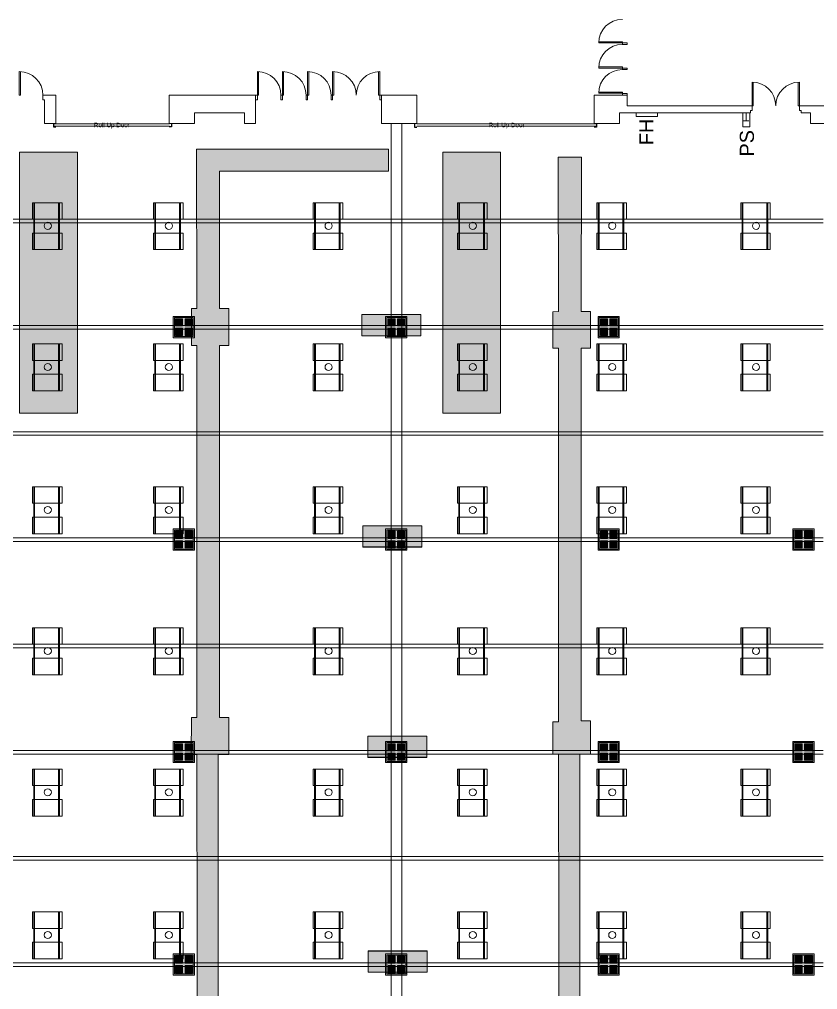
# Model space of a CAD drawing. Header units: inches. Extents: x -10671 to 1761, y -674 to 7170.
# Drawn here: x -5337 to -3984, y 2496 to 4140 of the extents above; entities that cross this region are included whole.
import ezdxf

# ---------------------------------------------------------------- set-up
doc = ezdxf.new("R2010")
doc.units = ezdxf.units.IN
doc.header["$LTSCALE"] = 19.2
doc.header["$MEASUREMENT"] = 0
for name, color, linetype, lineweight in [('DWG-0', 7, 'Continuous', 18), ('Venue-Ceiling-Lights', 7, 'Continuous', 5), ('Venue-Floor Pockets', 7, 'Continuous', 5), ('Venue-Walls and Doors', 7, 'Continuous', 5)]:
    doc.layers.add(name, color=color, linetype=linetype, lineweight=lineweight)
for name, color, linetype, lineweight, true_color in [('DWG-bldg-utility box', 3, 'Continuous', 18, 0x00ff00), ('Venue-Ceiling-HVAC', 7, 'Continuous', 5, 0xbbbbbb), ('Venue-Columns', 7, 'Continuous', 18, 0xc0c0c0), ('Venue-Fire Apparatus and Text', 1, 'Continuous', 5, 0xff0000), ('Venue-NO HANG ZONE', 7, 'Continuous', 15, 0xdd0000), ('Venue-Rigging Steel-High', 7, 'Continuous', 5, 0x800000), ('Venue-Rigging Steel-Low', 7, 'Continuous', 5, 0x0000dd)]:
    doc.layers.add(name, color=color, linetype=linetype, lineweight=lineweight, true_color=true_color)
doc.styles.add('Arial', font='Arial')

# ---------------------------------------------------------------- blocks, each defined once
blk = doc.blocks.new('A-xp01$0$AD04A')
at = {"layer": 'DWG-0'}
for p, q in [((-1, 1), (-1, 0)), ((-0.951, 0), (-0.951, 0.999)), ((0.951, 0), (0.951, 0.999)), ((1, 1), (1, 0)), ((-1, 0), (-0.951, 0)), ((1, 0), (0.951, 0))]:
    blk.add_line(p, q, dxfattribs=at)
for centre, start, end in [((-1, 0), 0, 90), ((1, 0), 90, 180)]:
    blk.add_arc(centre, 1, start, end, dxfattribs=at)
blk = doc.blocks.new('A-xp01$0$AD03A')
at = {"layer": 'DWG-0'}
for p, q in [((0, 1), (0, 0)), ((0.049, 0), (0.049, 0.999)), ((0, 0), (0.049, 0))]:
    blk.add_line(p, q, dxfattribs=at)
blk.add_arc((0, 0), 1, 0, 90, dxfattribs=at)
blk = doc.blocks.new('FLOORBOX')
at = {"layer": 'Venue-Floor Pockets', "linetype": 'Continuous', "lineweight": 0, "true_color": 0xaaaaaa}
blk.add_hatch(color=253, dxfattribs=at).paths.add_polyline_path([(-18, 18), (18, 18), (18, -18), (-18, -18)])
at = {"layer": 'Venue-Floor Pockets', "linetype": 'Continuous', "lineweight": 0, "true_color": 0xbbbbbb}
blk.add_hatch(color=9, dxfattribs=at).paths.add_polyline_path([(-16, 16), (16, 16), (16, -16), (-16, -16)])
at = {"layer": 'Venue-Floor Pockets', "linetype": 'Continuous', "lineweight": 0, "true_color": 0xdddddd}
for points in [[(-14, 14), (-2, 14), (-2, 2), (-14, 2)], [(2, 14), (14, 14), (14, 2), (2, 2)], [(-14, -2), (-2, -2), (-2, -14), (-14, -14)], [(2, -2), (14, -2), (14, -14), (2, -14)]]:
    blk.add_hatch(color=254, dxfattribs=at).paths.add_polyline_path(points)
at = {"layer": 'Venue-Floor Pockets', "color": 7, "linetype": 'Continuous', "lineweight": 5, "flags": 128}
for points in [[(-18, 18), (18, 18), (18, -18), (-18, -18)], [(-16, 16), (16, 16), (16, -16), (-16, -16)], [(-14, 14), (-2, 14), (-2, 2), (-14, 2)], [(2, 14), (14, 14), (14, 2), (2, 2)], [(-14, -2), (-2, -2), (-2, -14), (-14, -14)], [(2, -2), (14, -2), (14, -14), (2, -14)]]:
    blk.add_lwpolyline(points, close=True, dxfattribs=at)
blk = doc.blocks.new('Group-2585-1')
at = {"layer": 'Venue-Ceiling-Lights', "color": 7, "linetype": 'Continuous', "lineweight": 5, "flags": 128}
for points in [[(-5314.7, 3829.1), (-5264.7, 3829.1), (-5264.7, 3801.1), (-5314.7, 3801.1)], [(-5312.7, 3829.1), (-5311.2, 3829.1), (-5311.2, 3749.6), (-5312.7, 3749.6)], [(-5270.6, 3829.1), (-5269.1, 3829.1), (-5269.1, 3749.6), (-5270.6, 3749.6)], [(-5314.7, 3777.6), (-5264.7, 3777.6), (-5264.7, 3749.6), (-5314.7, 3749.6)]]:
    blk.add_lwpolyline(points, close=True, dxfattribs=at)
at = {"layer": 'Venue-Ceiling-Lights', "color": 7, "linetype": 'Continuous', "lineweight": 5}
blk.add_circle((-5288.8, 3789.9), 6, dxfattribs=at)
blk = doc.blocks.new('Group-2586-1')
at = {"layer": 'Venue-Ceiling-Lights', "color": 7, "linetype": 'Continuous', "lineweight": 5, "flags": 128}
for points in [[(-5109.6, 3829.1), (-5059.6, 3829.1), (-5059.6, 3801.1), (-5109.6, 3801.1)], [(-5107.6, 3829.1), (-5106.1, 3829.1), (-5106.1, 3749.6), (-5107.6, 3749.6)], [(-5065.5, 3829.1), (-5064, 3829.1), (-5064, 3749.6), (-5065.5, 3749.6)], [(-5109.6, 3777.6), (-5059.6, 3777.6), (-5059.6, 3749.6), (-5109.6, 3749.6)]]:
    blk.add_lwpolyline(points, close=True, dxfattribs=at)
at = {"layer": 'Venue-Ceiling-Lights', "color": 7, "linetype": 'Continuous', "lineweight": 5}
blk.add_circle((-5083.7, 3789.9), 6, dxfattribs=at)
blk = doc.blocks.new('Group-2587-1')
at = {"layer": 'Venue-Ceiling-Lights', "color": 7, "linetype": 'Continuous', "lineweight": 5, "flags": 128}
for points in [[(-4839, 3829.1), (-4789, 3829.1), (-4789, 3801.1), (-4839, 3801.1)], [(-4836.9, 3829.1), (-4835.4, 3829.1), (-4835.4, 3749.6), (-4836.9, 3749.6)], [(-4794.8, 3829.1), (-4793.3, 3829.1), (-4793.3, 3749.6), (-4794.8, 3749.6)], [(-4839, 3777.6), (-4789, 3777.6), (-4789, 3749.6), (-4839, 3749.6)]]:
    blk.add_lwpolyline(points, close=True, dxfattribs=at)
at = {"layer": 'Venue-Ceiling-Lights', "color": 7, "linetype": 'Continuous', "lineweight": 5}
blk.add_circle((-4813, 3789.9), 6, dxfattribs=at)
blk = doc.blocks.new('Group-2588-1')
at = {"layer": 'Venue-Ceiling-Lights', "color": 7, "linetype": 'Continuous', "lineweight": 5, "flags": 128}
for points in [[(-4594.5, 3829.1), (-4544.5, 3829.1), (-4544.5, 3801.1), (-4594.5, 3801.1)], [(-4592.4, 3829.1), (-4590.9, 3829.1), (-4590.9, 3749.6), (-4592.4, 3749.6)], [(-4550.3, 3829.1), (-4548.8, 3829.1), (-4548.8, 3749.6), (-4550.3, 3749.6)], [(-4594.5, 3777.6), (-4544.5, 3777.6), (-4544.5, 3749.6), (-4594.5, 3749.6)]]:
    blk.add_lwpolyline(points, close=True, dxfattribs=at)
at = {"layer": 'Venue-Ceiling-Lights', "color": 7, "linetype": 'Continuous', "lineweight": 5}
blk.add_circle((-4568.6, 3789.9), 6, dxfattribs=at)
blk = doc.blocks.new('Group-2589-1')
at = {"layer": 'Venue-Ceiling-Lights', "color": 7, "linetype": 'Continuous', "lineweight": 5, "flags": 128}
for points in [[(-4358.3, 3829.1), (-4308.3, 3829.1), (-4308.3, 3801.1), (-4358.3, 3801.1)], [(-4356.2, 3829.1), (-4354.7, 3829.1), (-4354.7, 3749.6), (-4356.2, 3749.6)], [(-4314.1, 3829.1), (-4312.6, 3829.1), (-4312.6, 3749.6), (-4314.1, 3749.6)], [(-4358.3, 3777.6), (-4308.3, 3777.6), (-4308.3, 3749.6), (-4358.3, 3749.6)]]:
    blk.add_lwpolyline(points, close=True, dxfattribs=at)
at = {"layer": 'Venue-Ceiling-Lights', "color": 7, "linetype": 'Continuous', "lineweight": 5}
blk.add_circle((-4332.3, 3789.9), 6, dxfattribs=at)
blk = doc.blocks.new('Group-2590-1')
at = {"layer": 'Venue-Ceiling-Lights', "color": 7, "linetype": 'Continuous', "lineweight": 5, "flags": 128}
for points in [[(-4114.5, 3829.1), (-4064.5, 3829.1), (-4064.5, 3801.1), (-4114.5, 3801.1)], [(-4112.4, 3829.1), (-4110.9, 3829.1), (-4110.9, 3749.6), (-4112.4, 3749.6)], [(-4070.3, 3829.1), (-4068.8, 3829.1), (-4068.8, 3749.6), (-4070.3, 3749.6)], [(-4114.5, 3777.6), (-4064.5, 3777.6), (-4064.5, 3749.6), (-4114.5, 3749.6)]]:
    blk.add_lwpolyline(points, close=True, dxfattribs=at)
at = {"layer": 'Venue-Ceiling-Lights', "color": 7, "linetype": 'Continuous', "lineweight": 5}
blk.add_circle((-4088.6, 3789.9), 6, dxfattribs=at)
blk = doc.blocks.new('Group-2594-1')
at = {"layer": 'Venue-Ceiling-Lights', "color": 7, "linetype": 'Continuous', "lineweight": 5, "flags": 128}
for points in [[(-5314.7, 3589.9), (-5264.7, 3589.9), (-5264.7, 3561.9), (-5314.7, 3561.9)], [(-5312.7, 3589.9), (-5311.2, 3589.9), (-5311.2, 3510.3), (-5312.7, 3510.3)], [(-5270.6, 3589.9), (-5269.1, 3589.9), (-5269.1, 3510.3), (-5270.6, 3510.3)], [(-5314.7, 3538.3), (-5264.7, 3538.3), (-5264.7, 3510.3), (-5314.7, 3510.3)]]:
    blk.add_lwpolyline(points, close=True, dxfattribs=at)
at = {"layer": 'Venue-Ceiling-Lights', "color": 7, "linetype": 'Continuous', "lineweight": 5}
blk.add_circle((-5288.8, 3550.6), 6, dxfattribs=at)
blk = doc.blocks.new('Group-2595-1')
at = {"layer": 'Venue-Ceiling-Lights', "color": 7, "linetype": 'Continuous', "lineweight": 5, "flags": 128}
for points in [[(-5109.6, 3589.9), (-5059.6, 3589.9), (-5059.6, 3561.9), (-5109.6, 3561.9)], [(-5107.6, 3589.9), (-5106.1, 3589.9), (-5106.1, 3510.3), (-5107.6, 3510.3)], [(-5065.5, 3589.9), (-5064, 3589.9), (-5064, 3510.3), (-5065.5, 3510.3)], [(-5109.6, 3538.3), (-5059.6, 3538.3), (-5059.6, 3510.3), (-5109.6, 3510.3)]]:
    blk.add_lwpolyline(points, close=True, dxfattribs=at)
at = {"layer": 'Venue-Ceiling-Lights', "color": 7, "linetype": 'Continuous', "lineweight": 5}
blk.add_circle((-5083.7, 3550.6), 6, dxfattribs=at)
blk = doc.blocks.new('Group-2596-1')
at = {"layer": 'Venue-Ceiling-Lights', "color": 7, "linetype": 'Continuous', "lineweight": 5, "flags": 128}
for points in [[(-4839, 3589.9), (-4789, 3589.9), (-4789, 3561.9), (-4839, 3561.9)], [(-4836.9, 3589.9), (-4835.4, 3589.9), (-4835.4, 3510.3), (-4836.9, 3510.3)], [(-4794.8, 3589.9), (-4793.3, 3589.9), (-4793.3, 3510.3), (-4794.8, 3510.3)], [(-4839, 3538.3), (-4789, 3538.3), (-4789, 3510.3), (-4839, 3510.3)]]:
    blk.add_lwpolyline(points, close=True, dxfattribs=at)
at = {"layer": 'Venue-Ceiling-Lights', "color": 7, "linetype": 'Continuous', "lineweight": 5}
blk.add_circle((-4813, 3550.6), 6, dxfattribs=at)
blk = doc.blocks.new('Group-2597-1')
at = {"layer": 'Venue-Ceiling-Lights', "color": 7, "linetype": 'Continuous', "lineweight": 5, "flags": 128}
for points in [[(-4594.5, 3589.9), (-4544.5, 3589.9), (-4544.5, 3561.9), (-4594.5, 3561.9)], [(-4592.4, 3589.9), (-4590.9, 3589.9), (-4590.9, 3510.3), (-4592.4, 3510.3)], [(-4550.3, 3589.9), (-4548.8, 3589.9), (-4548.8, 3510.3), (-4550.3, 3510.3)], [(-4594.5, 3538.3), (-4544.5, 3538.3), (-4544.5, 3510.3), (-4594.5, 3510.3)]]:
    blk.add_lwpolyline(points, close=True, dxfattribs=at)
at = {"layer": 'Venue-Ceiling-Lights', "color": 7, "linetype": 'Continuous', "lineweight": 5}
blk.add_circle((-4568.6, 3550.6), 6, dxfattribs=at)
blk = doc.blocks.new('Group-2598-1')
at = {"layer": 'Venue-Ceiling-Lights', "color": 7, "linetype": 'Continuous', "lineweight": 5, "flags": 128}
for points in [[(-4358.3, 3589.9), (-4308.3, 3589.9), (-4308.3, 3561.9), (-4358.3, 3561.9)], [(-4356.2, 3589.9), (-4354.7, 3589.9), (-4354.7, 3510.3), (-4356.2, 3510.3)], [(-4314.1, 3589.9), (-4312.6, 3589.9), (-4312.6, 3510.3), (-4314.1, 3510.3)], [(-4358.3, 3538.3), (-4308.3, 3538.3), (-4308.3, 3510.3), (-4358.3, 3510.3)]]:
    blk.add_lwpolyline(points, close=True, dxfattribs=at)
at = {"layer": 'Venue-Ceiling-Lights', "color": 7, "linetype": 'Continuous', "lineweight": 5}
blk.add_circle((-4332.3, 3550.6), 6, dxfattribs=at)
blk = doc.blocks.new('Group-2599-1')
at = {"layer": 'Venue-Ceiling-Lights', "color": 7, "linetype": 'Continuous', "lineweight": 5, "flags": 128}
for points in [[(-4114.5, 3589.9), (-4064.5, 3589.9), (-4064.5, 3561.9), (-4114.5, 3561.9)], [(-4112.4, 3589.9), (-4110.9, 3589.9), (-4110.9, 3510.3), (-4112.4, 3510.3)], [(-4070.3, 3589.9), (-4068.8, 3589.9), (-4068.8, 3510.3), (-4070.3, 3510.3)], [(-4114.5, 3538.3), (-4064.5, 3538.3), (-4064.5, 3510.3), (-4114.5, 3510.3)]]:
    blk.add_lwpolyline(points, close=True, dxfattribs=at)
at = {"layer": 'Venue-Ceiling-Lights', "color": 7, "linetype": 'Continuous', "lineweight": 5}
blk.add_circle((-4088.6, 3550.6), 6, dxfattribs=at)
blk = doc.blocks.new('Group-2603-1')
at = {"layer": 'Venue-Ceiling-Lights', "color": 7, "linetype": 'Continuous', "lineweight": 5, "flags": 128}
for points in [[(-5314.7, 3347.8), (-5264.7, 3347.8), (-5264.7, 3319.8), (-5314.7, 3319.8)], [(-5312.7, 3347.8), (-5311.2, 3347.8), (-5311.2, 3268.2), (-5312.7, 3268.2)], [(-5270.6, 3347.8), (-5269.1, 3347.8), (-5269.1, 3268.2), (-5270.6, 3268.2)], [(-5314.7, 3296.2), (-5264.7, 3296.2), (-5264.7, 3268.2), (-5314.7, 3268.2)]]:
    blk.add_lwpolyline(points, close=True, dxfattribs=at)
at = {"layer": 'Venue-Ceiling-Lights', "color": 7, "linetype": 'Continuous', "lineweight": 5}
blk.add_circle((-5288.8, 3308.5), 6, dxfattribs=at)
blk = doc.blocks.new('Group-2604-1')
at = {"layer": 'Venue-Ceiling-Lights', "color": 7, "linetype": 'Continuous', "lineweight": 5, "flags": 128}
for points in [[(-5109.6, 3347.8), (-5059.6, 3347.8), (-5059.6, 3319.8), (-5109.6, 3319.8)], [(-5107.6, 3347.8), (-5106.1, 3347.8), (-5106.1, 3268.2), (-5107.6, 3268.2)], [(-5065.5, 3347.8), (-5064, 3347.8), (-5064, 3268.2), (-5065.5, 3268.2)], [(-5109.6, 3296.2), (-5059.6, 3296.2), (-5059.6, 3268.2), (-5109.6, 3268.2)]]:
    blk.add_lwpolyline(points, close=True, dxfattribs=at)
at = {"layer": 'Venue-Ceiling-Lights', "color": 7, "linetype": 'Continuous', "lineweight": 5}
blk.add_circle((-5083.7, 3308.5), 6, dxfattribs=at)
blk = doc.blocks.new('Group-2605-1')
at = {"layer": 'Venue-Ceiling-Lights', "color": 7, "linetype": 'Continuous', "lineweight": 5, "flags": 128}
for points in [[(-4839, 3347.8), (-4789, 3347.8), (-4789, 3319.8), (-4839, 3319.8)], [(-4836.9, 3347.8), (-4835.4, 3347.8), (-4835.4, 3268.2), (-4836.9, 3268.2)], [(-4794.8, 3347.8), (-4793.3, 3347.8), (-4793.3, 3268.2), (-4794.8, 3268.2)], [(-4839, 3296.2), (-4789, 3296.2), (-4789, 3268.2), (-4839, 3268.2)]]:
    blk.add_lwpolyline(points, close=True, dxfattribs=at)
at = {"layer": 'Venue-Ceiling-Lights', "color": 7, "linetype": 'Continuous', "lineweight": 5}
blk.add_circle((-4813, 3308.5), 6, dxfattribs=at)
blk = doc.blocks.new('Group-2606-1')
at = {"layer": 'Venue-Ceiling-Lights', "color": 7, "linetype": 'Continuous', "lineweight": 5, "flags": 128}
for points in [[(-4594.5, 3347.8), (-4544.5, 3347.8), (-4544.5, 3319.8), (-4594.5, 3319.8)], [(-4592.4, 3347.8), (-4590.9, 3347.8), (-4590.9, 3268.2), (-4592.4, 3268.2)], [(-4550.3, 3347.8), (-4548.8, 3347.8), (-4548.8, 3268.2), (-4550.3, 3268.2)], [(-4594.5, 3296.2), (-4544.5, 3296.2), (-4544.5, 3268.2), (-4594.5, 3268.2)]]:
    blk.add_lwpolyline(points, close=True, dxfattribs=at)
at = {"layer": 'Venue-Ceiling-Lights', "color": 7, "linetype": 'Continuous', "lineweight": 5}
blk.add_circle((-4568.6, 3308.5), 6, dxfattribs=at)
blk = doc.blocks.new('Group-2607-1')
at = {"layer": 'Venue-Ceiling-Lights', "color": 7, "linetype": 'Continuous', "lineweight": 5, "flags": 128}
for points in [[(-4358.3, 3347.8), (-4308.3, 3347.8), (-4308.3, 3319.8), (-4358.3, 3319.8)], [(-4356.2, 3347.8), (-4354.7, 3347.8), (-4354.7, 3268.2), (-4356.2, 3268.2)], [(-4314.1, 3347.8), (-4312.6, 3347.8), (-4312.6, 3268.2), (-4314.1, 3268.2)], [(-4358.3, 3296.2), (-4308.3, 3296.2), (-4308.3, 3268.2), (-4358.3, 3268.2)]]:
    blk.add_lwpolyline(points, close=True, dxfattribs=at)
at = {"layer": 'Venue-Ceiling-Lights', "color": 7, "linetype": 'Continuous', "lineweight": 5}
blk.add_circle((-4332.3, 3308.5), 6, dxfattribs=at)
blk = doc.blocks.new('Group-2608-1')
at = {"layer": 'Venue-Ceiling-Lights', "color": 7, "linetype": 'Continuous', "lineweight": 5, "flags": 128}
for points in [[(-4114.5, 3347.8), (-4064.5, 3347.8), (-4064.5, 3319.8), (-4114.5, 3319.8)], [(-4112.4, 3347.8), (-4110.9, 3347.8), (-4110.9, 3268.2), (-4112.4, 3268.2)], [(-4070.3, 3347.8), (-4068.8, 3347.8), (-4068.8, 3268.2), (-4070.3, 3268.2)], [(-4114.5, 3296.2), (-4064.5, 3296.2), (-4064.5, 3268.2), (-4114.5, 3268.2)]]:
    blk.add_lwpolyline(points, close=True, dxfattribs=at)
at = {"layer": 'Venue-Ceiling-Lights', "color": 7, "linetype": 'Continuous', "lineweight": 5}
blk.add_circle((-4088.6, 3308.5), 6, dxfattribs=at)
blk = doc.blocks.new('Group-2612-1')
at = {"layer": 'Venue-Ceiling-Lights', "color": 7, "linetype": 'Continuous', "lineweight": 5, "flags": 128}
for points in [[(-5314.7, 3108.8), (-5264.7, 3108.8), (-5264.7, 3080.8), (-5314.7, 3080.8)], [(-5312.7, 3108.8), (-5311.2, 3108.8), (-5311.2, 3029.2), (-5312.7, 3029.2)], [(-5270.6, 3108.8), (-5269.1, 3108.8), (-5269.1, 3029.2), (-5270.6, 3029.2)], [(-5314.7, 3057.2), (-5264.7, 3057.2), (-5264.7, 3029.2), (-5314.7, 3029.2)]]:
    blk.add_lwpolyline(points, close=True, dxfattribs=at)
at = {"layer": 'Venue-Ceiling-Lights', "color": 7, "linetype": 'Continuous', "lineweight": 5}
blk.add_circle((-5288.8, 3069.5), 6, dxfattribs=at)
blk = doc.blocks.new('Group-2613-1')
at = {"layer": 'Venue-Ceiling-Lights', "color": 7, "linetype": 'Continuous', "lineweight": 5, "flags": 128}
for points in [[(-5109.6, 3108.8), (-5059.6, 3108.8), (-5059.6, 3080.8), (-5109.6, 3080.8)], [(-5107.6, 3108.8), (-5106.1, 3108.8), (-5106.1, 3029.2), (-5107.6, 3029.2)], [(-5065.5, 3108.8), (-5064, 3108.8), (-5064, 3029.2), (-5065.5, 3029.2)], [(-5109.6, 3057.2), (-5059.6, 3057.2), (-5059.6, 3029.2), (-5109.6, 3029.2)]]:
    blk.add_lwpolyline(points, close=True, dxfattribs=at)
at = {"layer": 'Venue-Ceiling-Lights', "color": 7, "linetype": 'Continuous', "lineweight": 5}
blk.add_circle((-5083.7, 3069.5), 6, dxfattribs=at)
blk = doc.blocks.new('Group-2614-1')
at = {"layer": 'Venue-Ceiling-Lights', "color": 7, "linetype": 'Continuous', "lineweight": 5, "flags": 128}
for points in [[(-4839, 3108.8), (-4789, 3108.8), (-4789, 3080.8), (-4839, 3080.8)], [(-4836.9, 3108.8), (-4835.4, 3108.8), (-4835.4, 3029.2), (-4836.9, 3029.2)], [(-4794.8, 3108.8), (-4793.3, 3108.8), (-4793.3, 3029.2), (-4794.8, 3029.2)], [(-4839, 3057.2), (-4789, 3057.2), (-4789, 3029.2), (-4839, 3029.2)]]:
    blk.add_lwpolyline(points, close=True, dxfattribs=at)
at = {"layer": 'Venue-Ceiling-Lights', "color": 7, "linetype": 'Continuous', "lineweight": 5}
blk.add_circle((-4813, 3069.5), 6, dxfattribs=at)
blk = doc.blocks.new('Group-2615-1')
at = {"layer": 'Venue-Ceiling-Lights', "color": 7, "linetype": 'Continuous', "lineweight": 5, "flags": 128}
for points in [[(-4594.5, 3108.8), (-4544.5, 3108.8), (-4544.5, 3080.8), (-4594.5, 3080.8)], [(-4592.4, 3108.8), (-4590.9, 3108.8), (-4590.9, 3029.2), (-4592.4, 3029.2)], [(-4550.3, 3108.8), (-4548.8, 3108.8), (-4548.8, 3029.2), (-4550.3, 3029.2)], [(-4594.5, 3057.2), (-4544.5, 3057.2), (-4544.5, 3029.2), (-4594.5, 3029.2)]]:
    blk.add_lwpolyline(points, close=True, dxfattribs=at)
at = {"layer": 'Venue-Ceiling-Lights', "color": 7, "linetype": 'Continuous', "lineweight": 5}
blk.add_circle((-4568.6, 3069.5), 6, dxfattribs=at)
blk = doc.blocks.new('Group-2616-1')
at = {"layer": 'Venue-Ceiling-Lights', "color": 7, "linetype": 'Continuous', "lineweight": 5, "flags": 128}
for points in [[(-4358.3, 3108.8), (-4308.3, 3108.8), (-4308.3, 3080.8), (-4358.3, 3080.8)], [(-4356.2, 3108.8), (-4354.7, 3108.8), (-4354.7, 3029.2), (-4356.2, 3029.2)], [(-4314.1, 3108.8), (-4312.6, 3108.8), (-4312.6, 3029.2), (-4314.1, 3029.2)], [(-4358.3, 3057.2), (-4308.3, 3057.2), (-4308.3, 3029.2), (-4358.3, 3029.2)]]:
    blk.add_lwpolyline(points, close=True, dxfattribs=at)
at = {"layer": 'Venue-Ceiling-Lights', "color": 7, "linetype": 'Continuous', "lineweight": 5}
blk.add_circle((-4332.3, 3069.5), 6, dxfattribs=at)
blk = doc.blocks.new('Group-2617-1')
at = {"layer": 'Venue-Ceiling-Lights', "color": 7, "linetype": 'Continuous', "lineweight": 5, "flags": 128}
for points in [[(-4114.5, 3108.8), (-4064.5, 3108.8), (-4064.5, 3080.8), (-4114.5, 3080.8)], [(-4112.4, 3108.8), (-4110.9, 3108.8), (-4110.9, 3029.2), (-4112.4, 3029.2)], [(-4070.3, 3108.8), (-4068.8, 3108.8), (-4068.8, 3029.2), (-4070.3, 3029.2)], [(-4114.5, 3057.2), (-4064.5, 3057.2), (-4064.5, 3029.2), (-4114.5, 3029.2)]]:
    blk.add_lwpolyline(points, close=True, dxfattribs=at)
at = {"layer": 'Venue-Ceiling-Lights', "color": 7, "linetype": 'Continuous', "lineweight": 5}
blk.add_circle((-4088.6, 3069.5), 6, dxfattribs=at)
blk = doc.blocks.new('Group-2621-1')
at = {"layer": 'Venue-Ceiling-Lights', "color": 7, "linetype": 'Continuous', "lineweight": 5, "flags": 128}
for points in [[(-5314.7, 2869.3), (-5264.7, 2869.3), (-5264.7, 2841.3), (-5314.7, 2841.3)], [(-5312.7, 2869.3), (-5311.2, 2869.3), (-5311.2, 2789.8), (-5312.7, 2789.8)], [(-5270.6, 2869.3), (-5269.1, 2869.3), (-5269.1, 2789.8), (-5270.6, 2789.8)], [(-5314.7, 2817.8), (-5264.7, 2817.8), (-5264.7, 2789.8), (-5314.7, 2789.8)]]:
    blk.add_lwpolyline(points, close=True, dxfattribs=at)
at = {"layer": 'Venue-Ceiling-Lights', "color": 7, "linetype": 'Continuous', "lineweight": 5}
blk.add_circle((-5288.8, 2830.1), 6, dxfattribs=at)
blk = doc.blocks.new('Group-2622-1')
at = {"layer": 'Venue-Ceiling-Lights', "color": 7, "linetype": 'Continuous', "lineweight": 5, "flags": 128}
for points in [[(-5109.6, 2869.3), (-5059.6, 2869.3), (-5059.6, 2841.3), (-5109.6, 2841.3)], [(-5107.6, 2869.3), (-5106.1, 2869.3), (-5106.1, 2789.8), (-5107.6, 2789.8)], [(-5065.5, 2869.3), (-5064, 2869.3), (-5064, 2789.8), (-5065.5, 2789.8)], [(-5109.6, 2817.8), (-5059.6, 2817.8), (-5059.6, 2789.8), (-5109.6, 2789.8)]]:
    blk.add_lwpolyline(points, close=True, dxfattribs=at)
at = {"layer": 'Venue-Ceiling-Lights', "color": 7, "linetype": 'Continuous', "lineweight": 5}
blk.add_circle((-5083.7, 2830.1), 6, dxfattribs=at)
blk = doc.blocks.new('Group-2623-1')
at = {"layer": 'Venue-Ceiling-Lights', "color": 7, "linetype": 'Continuous', "lineweight": 5, "flags": 128}
for points in [[(-4839, 2869.3), (-4789, 2869.3), (-4789, 2841.3), (-4839, 2841.3)], [(-4836.9, 2869.3), (-4835.4, 2869.3), (-4835.4, 2789.8), (-4836.9, 2789.8)], [(-4794.8, 2869.3), (-4793.3, 2869.3), (-4793.3, 2789.8), (-4794.8, 2789.8)], [(-4839, 2817.8), (-4789, 2817.8), (-4789, 2789.8), (-4839, 2789.8)]]:
    blk.add_lwpolyline(points, close=True, dxfattribs=at)
at = {"layer": 'Venue-Ceiling-Lights', "color": 7, "linetype": 'Continuous', "lineweight": 5}
blk.add_circle((-4813, 2830.1), 6, dxfattribs=at)
blk = doc.blocks.new('Group-2624-1')
at = {"layer": 'Venue-Ceiling-Lights', "color": 7, "linetype": 'Continuous', "lineweight": 5, "flags": 128}
for points in [[(-4594.5, 2869.3), (-4544.5, 2869.3), (-4544.5, 2841.3), (-4594.5, 2841.3)], [(-4592.4, 2869.3), (-4590.9, 2869.3), (-4590.9, 2789.8), (-4592.4, 2789.8)], [(-4550.3, 2869.3), (-4548.8, 2869.3), (-4548.8, 2789.8), (-4550.3, 2789.8)], [(-4594.5, 2817.8), (-4544.5, 2817.8), (-4544.5, 2789.8), (-4594.5, 2789.8)]]:
    blk.add_lwpolyline(points, close=True, dxfattribs=at)
at = {"layer": 'Venue-Ceiling-Lights', "color": 7, "linetype": 'Continuous', "lineweight": 5}
blk.add_circle((-4568.6, 2830.1), 6, dxfattribs=at)
blk = doc.blocks.new('Group-2625-1')
at = {"layer": 'Venue-Ceiling-Lights', "color": 7, "linetype": 'Continuous', "lineweight": 5, "flags": 128}
for points in [[(-4358.3, 2869.3), (-4308.3, 2869.3), (-4308.3, 2841.3), (-4358.3, 2841.3)], [(-4356.2, 2869.3), (-4354.7, 2869.3), (-4354.7, 2789.8), (-4356.2, 2789.8)], [(-4314.1, 2869.3), (-4312.6, 2869.3), (-4312.6, 2789.8), (-4314.1, 2789.8)], [(-4358.3, 2817.8), (-4308.3, 2817.8), (-4308.3, 2789.8), (-4358.3, 2789.8)]]:
    blk.add_lwpolyline(points, close=True, dxfattribs=at)
at = {"layer": 'Venue-Ceiling-Lights', "color": 7, "linetype": 'Continuous', "lineweight": 5}
blk.add_circle((-4332.3, 2830.1), 6, dxfattribs=at)
blk = doc.blocks.new('Group-2626-1')
at = {"layer": 'Venue-Ceiling-Lights', "color": 7, "linetype": 'Continuous', "lineweight": 5, "flags": 128}
for points in [[(-4114.5, 2869.3), (-4064.5, 2869.3), (-4064.5, 2841.3), (-4114.5, 2841.3)], [(-4112.4, 2869.3), (-4110.9, 2869.3), (-4110.9, 2789.8), (-4112.4, 2789.8)], [(-4070.3, 2869.3), (-4068.8, 2869.3), (-4068.8, 2789.8), (-4070.3, 2789.8)], [(-4114.5, 2817.8), (-4064.5, 2817.8), (-4064.5, 2789.8), (-4114.5, 2789.8)]]:
    blk.add_lwpolyline(points, close=True, dxfattribs=at)
at = {"layer": 'Venue-Ceiling-Lights', "color": 7, "linetype": 'Continuous', "lineweight": 5}
blk.add_circle((-4088.6, 2830.1), 6, dxfattribs=at)
blk = doc.blocks.new('Group-2630-1')
at = {"layer": 'Venue-Ceiling-Lights', "color": 7, "linetype": 'Continuous', "lineweight": 5, "flags": 128}
for points in [[(-5314.7, 2627.5), (-5264.7, 2627.5), (-5264.7, 2599.5), (-5314.7, 2599.5)], [(-5312.7, 2627.5), (-5311.2, 2627.5), (-5311.2, 2547.9), (-5312.7, 2547.9)], [(-5270.6, 2627.5), (-5269.1, 2627.5), (-5269.1, 2547.9), (-5270.6, 2547.9)], [(-5314.7, 2575.9), (-5264.7, 2575.9), (-5264.7, 2547.9), (-5314.7, 2547.9)]]:
    blk.add_lwpolyline(points, close=True, dxfattribs=at)
at = {"layer": 'Venue-Ceiling-Lights', "color": 7, "linetype": 'Continuous', "lineweight": 5}
blk.add_circle((-5288.8, 2588.2), 6, dxfattribs=at)
blk = doc.blocks.new('Group-2631-1')
at = {"layer": 'Venue-Ceiling-Lights', "color": 7, "linetype": 'Continuous', "lineweight": 5, "flags": 128}
for points in [[(-5109.6, 2627.5), (-5059.6, 2627.5), (-5059.6, 2599.5), (-5109.6, 2599.5)], [(-5107.6, 2627.5), (-5106.1, 2627.5), (-5106.1, 2547.9), (-5107.6, 2547.9)], [(-5065.5, 2627.5), (-5064, 2627.5), (-5064, 2547.9), (-5065.5, 2547.9)], [(-5109.6, 2575.9), (-5059.6, 2575.9), (-5059.6, 2547.9), (-5109.6, 2547.9)]]:
    blk.add_lwpolyline(points, close=True, dxfattribs=at)
at = {"layer": 'Venue-Ceiling-Lights', "color": 7, "linetype": 'Continuous', "lineweight": 5}
blk.add_circle((-5083.7, 2588.2), 6, dxfattribs=at)
blk = doc.blocks.new('Group-2632-1')
at = {"layer": 'Venue-Ceiling-Lights', "color": 7, "linetype": 'Continuous', "lineweight": 5, "flags": 128}
for points in [[(-4839, 2627.5), (-4789, 2627.5), (-4789, 2599.5), (-4839, 2599.5)], [(-4836.9, 2627.5), (-4835.4, 2627.5), (-4835.4, 2547.9), (-4836.9, 2547.9)], [(-4794.8, 2627.5), (-4793.3, 2627.5), (-4793.3, 2547.9), (-4794.8, 2547.9)], [(-4839, 2575.9), (-4789, 2575.9), (-4789, 2547.9), (-4839, 2547.9)]]:
    blk.add_lwpolyline(points, close=True, dxfattribs=at)
at = {"layer": 'Venue-Ceiling-Lights', "color": 7, "linetype": 'Continuous', "lineweight": 5}
blk.add_circle((-4813, 2588.2), 6, dxfattribs=at)
blk = doc.blocks.new('Group-2633-1')
at = {"layer": 'Venue-Ceiling-Lights', "color": 7, "linetype": 'Continuous', "lineweight": 5, "flags": 128}
for points in [[(-4594.5, 2627.5), (-4544.5, 2627.5), (-4544.5, 2599.5), (-4594.5, 2599.5)], [(-4592.4, 2627.5), (-4590.9, 2627.5), (-4590.9, 2547.9), (-4592.4, 2547.9)], [(-4550.3, 2627.5), (-4548.8, 2627.5), (-4548.8, 2547.9), (-4550.3, 2547.9)], [(-4594.5, 2575.9), (-4544.5, 2575.9), (-4544.5, 2547.9), (-4594.5, 2547.9)]]:
    blk.add_lwpolyline(points, close=True, dxfattribs=at)
at = {"layer": 'Venue-Ceiling-Lights', "color": 7, "linetype": 'Continuous', "lineweight": 5}
blk.add_circle((-4568.6, 2588.2), 6, dxfattribs=at)
blk = doc.blocks.new('Group-2634-1')
at = {"layer": 'Venue-Ceiling-Lights', "color": 7, "linetype": 'Continuous', "lineweight": 5, "flags": 128}
for points in [[(-4358.3, 2627.5), (-4308.3, 2627.5), (-4308.3, 2599.5), (-4358.3, 2599.5)], [(-4356.2, 2627.5), (-4354.7, 2627.5), (-4354.7, 2547.9), (-4356.2, 2547.9)], [(-4314.1, 2627.5), (-4312.6, 2627.5), (-4312.6, 2547.9), (-4314.1, 2547.9)], [(-4358.3, 2575.9), (-4308.3, 2575.9), (-4308.3, 2547.9), (-4358.3, 2547.9)]]:
    blk.add_lwpolyline(points, close=True, dxfattribs=at)
at = {"layer": 'Venue-Ceiling-Lights', "color": 7, "linetype": 'Continuous', "lineweight": 5}
blk.add_circle((-4332.3, 2588.2), 6, dxfattribs=at)
blk = doc.blocks.new('Group-2635-1')
at = {"layer": 'Venue-Ceiling-Lights', "color": 7, "linetype": 'Continuous', "lineweight": 5, "flags": 128}
for points in [[(-4114.5, 2627.5), (-4064.5, 2627.5), (-4064.5, 2599.5), (-4114.5, 2599.5)], [(-4112.4, 2627.5), (-4110.9, 2627.5), (-4110.9, 2547.9), (-4112.4, 2547.9)], [(-4070.3, 2627.5), (-4068.8, 2627.5), (-4068.8, 2547.9), (-4070.3, 2547.9)], [(-4114.5, 2575.9), (-4064.5, 2575.9), (-4064.5, 2547.9), (-4114.5, 2547.9)]]:
    blk.add_lwpolyline(points, close=True, dxfattribs=at)
at = {"layer": 'Venue-Ceiling-Lights', "color": 7, "linetype": 'Continuous', "lineweight": 5}
blk.add_circle((-4088.6, 2588.2), 6, dxfattribs=at)

msp = doc.modelspace()

# ---------------------------------------------------------------- hatches: boundary and pattern name
at = {"layer": 'Venue-Ceiling-HVAC', "linetype": 'Continuous', "lineweight": 0, "true_color": 0xbbbbbb}
for points in [[(-5336.7, 3914.7), (-5238.7, 3914.7), (-5238.7, 3472.7), (-5336.7, 3472.7)], [(-4711.6, 3919.8), (-5000.1, 3919.8), (-5000.4, 3919.7), (-5036.7, 3919.8), (-5036.2, 3650.1), (-5045.5, 3649.9), (-5045.5, 3587.4), (-5036.2, 3587.4), (-5036.2, 3503.3), (-5036.2, 2956.7), (-5045.5, 2956.7), (-5045.9, 2894), (-5036.2, 2894), (-5035, 2234.2), (-5045.5, 2234.2), (-5045.5, 2174.2), (-5035.6, 2174.2), (-5036.8, 1753.5), (-5045.5, 1753.5), (-5045.5, 1690.8), (-5036.2, 1690.8), (-5036.2, 1055.9), (-5045.5, 1055.9), (-5045.5, 993.9), (-4981.9, 993.2), (-4981.9, 1055.9), (-4997.8, 1055.9), (-4997.3, 1690.8), (-4981.4, 1690.8), (-4981.5, 1753.5), (-4997.8, 1753.5), (-4997.8, 2171.5), (-4981.3, 2171.5), (-4981.5, 2234.2), (-5000.3, 2234.2), (-5000.3, 2894), (-4981.8, 2894), (-4981.8, 2956.7), (-4997.9, 2956.7), (-4997.8, 3587.4), (-4981.9, 3587.4), (-4981.9, 3650.1), (-4997.8, 3650.1), (-4997.8, 3882.4), (-4711.6, 3882.4)], [(-4619.6, 3914.7), (-4521.6, 3914.7), (-4521.6, 3472.7), (-4619.6, 3472.7)], [(-4384.3, 3906), (-4423.9, 3906.1), (-4423.6, 3644.6), (-4432.9, 3644.4), (-4432.8, 3582.4), (-4423.5, 3582.4), (-4423.4, 3489.6), (-4423.4, 2949.7), (-4432.7, 2949.7), (-4433.1, 2894.7), (-4423.4, 2894.7), (-4422.3, 2230.3), (-4432.7, 2230.3), (-4432.7, 2160.5), (-4422.9, 2160.5), (-4424, 1748.3), (-4432.2, 1748.3), (-4432.2, 1688.2), (-4423.4, 1688.2), (-4423.4, 1050.7), (-4432.1, 1050.7), (-4432.1, 990.7), (-4372.2, 990.7), (-4372.2, 1050.7), (-4385.1, 1050.7), (-4384.5, 1688.1), (-4372.1, 1688.1), (-4372.3, 1748.3), (-4385, 1748.3), (-4385, 2157.8), (-4368.6, 2157.8), (-4368.8, 2228.9), (-4387.5, 2228.9), (-4387.5, 2894.7), (-4369.1, 2894.7), (-4369.1, 2951), (-4385.1, 2951), (-4385.1, 3582.8), (-4369.1, 3582.8), (-4369.1, 3644.5), (-4385, 3644.5)]]:
    msp.add_hatch(color=9, dxfattribs=at).paths.add_polyline_path(points)
at = {"layer": 'Venue-NO HANG ZONE', "linetype": 'Continuous', "lineweight": 0}
for points in [[(-4756.9, 3603.7), (-4756.9, 3639.7), (-4656.9, 3639.7), (-4656.9, 3603.7)], [(-4755.2, 3245.7), (-4755.2, 3281.7), (-4655.2, 3281.7), (-4655.2, 3245.7)], [(-4746.6, 2889.4), (-4746.6, 2925.4), (-4646.6, 2925.4), (-4646.6, 2889.4)], [(-4745.7, 2525.4), (-4745.7, 2561.4), (-4645.7, 2561.4), (-4645.7, 2525.4)]]:
    msp.add_hatch(color=7, dxfattribs=at).paths.add_polyline_path(points)

# ---------------------------------------------------------------- linework, layer by layer
at = {"layer": 'Venue-Ceiling-HVAC', "flags": 128}
for points in [[(-5336.7, 3914.7), (-5238.7, 3914.7), (-5238.7, 3472.7), (-5336.7, 3472.7)], [(-4619.6, 3914.7), (-4521.6, 3914.7), (-4521.6, 3472.7), (-4619.6, 3472.7)]]:
    msp.add_lwpolyline(points, close=True, dxfattribs=at)
for points in [[(-5000.3, 2234.2), (-5000.3, 2894), (-4981.8, 2894), (-4981.8, 2956.7), (-4997.9, 2956.7), (-4997.8, 3587.4), (-4981.9, 3587.4), (-4981.9, 3650.1), (-4997.8, 3650.1), (-4997.8, 3882.4), (-4711.6, 3882.4), (-4711.6, 3919.8), (-5000.1, 3919.8), (-5000.4, 3919.7), (-5036.7, 3919.8), (-5036.2, 3650.1), (-5045.5, 3649.9), (-5045.5, 3587.4), (-5036.2, 3587.4), (-5036.2, 3503.3), (-5036.2, 2956.7), (-5045.5, 2956.7), (-5045.9, 2894), (-5036.2, 2894), (-5035, 2234.2)], [(-4387.5, 2228.9), (-4387.5, 2894.7), (-4369.1, 2894.7), (-4369.1, 2951), (-4385.1, 2951), (-4385.1, 3582.8), (-4369.1, 3582.8), (-4369.1, 3644.5), (-4385, 3644.5), (-4384.3, 3906), (-4423.9, 3906.1), (-4423.6, 3644.6), (-4432.9, 3644.4), (-4432.8, 3582.4), (-4423.5, 3582.4), (-4423.4, 3489.6), (-4423.4, 2949.7), (-4432.7, 2949.7), (-4433.1, 2894.7), (-4423.4, 2894.7), (-4422.3, 2230.3)]]:
    msp.add_lwpolyline(points, dxfattribs=at)
at = {"layer": 'Venue-Columns'}
msp.add_line((-4356.3, 3963.3), (-4363.3, 3963.3), dxfattribs=at)
msp.add_line((-4356.3, 3963.3), (-4363.3, 3963.3), dxfattribs=at)
msp.add_line((-4356.3, 3963.3), (-4363.3, 3963.3), dxfattribs=at)
msp.add_line((-4356.3, 3963.3), (-4363.3, 3963.3), dxfattribs=at)
at = {"layer": 'Venue-Columns', "lineweight": 25, "flags": 128}
for points in [[(-4667.2, 3963.3), (-4667.2, 3957.3), (-4663.2, 3957.3)], [(-4359.2, 3963.3), (-4359.2, 3957.3), (-4363.2, 3957.3)]]:
    msp.add_lwpolyline(points, dxfattribs=at)
at = {"layer": 'Venue-Fire Apparatus and Text', "linetype": 'Continuous'}
for p, q in [((-4105.3, 3981.9), (-4105.3, 3967.9)), ((-4109.8, 3967.9), (-4101.1, 3967.9))]:
    msp.add_line(p, q, dxfattribs=at)
at = {"layer": 'Venue-Fire Apparatus and Text', "linetype": 'Continuous', "flags": 128}
for points in [[(-4291.8, 3981.3), (-4291.8, 3975.3), (-4255.8, 3975.3), (-4255.8, 3981.3)], [(-4111.2, 3981.9), (-4111.2, 3957.9), (-4099.2, 3957.9), (-4099.2, 3981.9)]]:
    msp.add_lwpolyline(points, dxfattribs=at)
at = {"layer": 'Venue-NO HANG ZONE', "flags": 128}
for points in [[(-4756.9, 3603.7), (-4756.9, 3639.7), (-4656.9, 3639.7), (-4656.9, 3603.7)], [(-4755.2, 3245.7), (-4755.2, 3281.7), (-4655.2, 3281.7), (-4655.2, 3245.7)], [(-4746.6, 2889.4), (-4746.6, 2925.4), (-4646.6, 2925.4), (-4646.6, 2889.4)], [(-4745.7, 2525.4), (-4745.7, 2561.4), (-4645.7, 2561.4), (-4645.7, 2525.4)]]:
    msp.add_lwpolyline(points, close=True, dxfattribs=at)
at = {"layer": 'Venue-NO HANG ZONE'}
for points in [[(-4756.9, 3603.4, 1), (-4756.9, 3639.4, 1), (-4656.9, 3639.4, 1), (-4656.9, 3603.4, 1)], [(-4756.9, 3603.4), (-4756.9, 3639.4), (-4656.9, 3639.4), (-4656.9, 3603.4)], [(-4756.9, 3639.4), (-4756.9, 3639.4, 1), (-4656.9, 3639.4, 1), (-4656.9, 3639.4)], [(-4756.9, 3603.4), (-4756.9, 3603.4, 1), (-4756.9, 3639.4, 1), (-4756.9, 3639.4)], [(-4656.9, 3639.4), (-4656.9, 3639.4, 1), (-4656.9, 3603.4, 1), (-4656.9, 3603.4)], [(-4656.9, 3603.4), (-4656.9, 3603.4, 1), (-4756.9, 3603.4, 1), (-4756.9, 3603.4)], [(-4755.2, 3245.4, 1), (-4755.2, 3281.4, 1), (-4655.2, 3281.4, 1), (-4655.2, 3245.4, 1)], [(-4755.2, 3245.4), (-4755.2, 3281.4), (-4655.2, 3281.4), (-4655.2, 3245.4)], [(-4755.2, 3281.4), (-4755.2, 3281.4, 1), (-4655.2, 3281.4, 1), (-4655.2, 3281.4)], [(-4755.2, 3245.4), (-4755.2, 3245.4, 1), (-4755.2, 3281.4, 1), (-4755.2, 3281.4)], [(-4655.2, 3281.4), (-4655.2, 3281.4, 1), (-4655.2, 3245.4, 1), (-4655.2, 3245.4)], [(-4655.2, 3245.4), (-4655.2, 3245.4, 1), (-4755.2, 3245.4, 1), (-4755.2, 3245.4)], [(-4746.6, 2889.1, 1), (-4746.6, 2925.1, 1), (-4646.6, 2925.1, 1), (-4646.6, 2889.1, 1)], [(-4746.6, 2889.1), (-4746.6, 2925.1), (-4646.6, 2925.1), (-4646.6, 2889.1)], [(-4746.6, 2925.1), (-4746.6, 2925.1, 1), (-4646.6, 2925.1, 1), (-4646.6, 2925.1)], [(-4746.6, 2889.1), (-4746.6, 2889.1, 1), (-4746.6, 2925.1, 1), (-4746.6, 2925.1)], [(-4646.6, 2925.1), (-4646.6, 2925.1, 1), (-4646.6, 2889.1, 1), (-4646.6, 2889.1)], [(-4646.6, 2889.1), (-4646.6, 2889.1, 1), (-4746.6, 2889.1, 1), (-4746.6, 2889.1)], [(-4745.8, 2525.1, 1), (-4745.8, 2561.1, 1), (-4645.8, 2561.1, 1), (-4645.8, 2525.1, 1)], [(-4745.8, 2525.1), (-4745.8, 2561.1), (-4645.8, 2561.1), (-4645.8, 2525.1)], [(-4745.8, 2561.1), (-4745.8, 2561.1, 1), (-4645.8, 2561.1, 1), (-4645.8, 2561.1)], [(-4745.8, 2525.1), (-4745.8, 2525.1, 1), (-4745.8, 2561.1, 1), (-4745.8, 2561.1)], [(-4645.8, 2561.1), (-4645.8, 2561.1, 1), (-4645.8, 2525.1, 1), (-4645.8, 2525.1)], [(-4645.8, 2525.1), (-4645.8, 2525.1, 1), (-4745.8, 2525.1, 1), (-4745.8, 2525.1)]]:
    msp.add_3dface(points, dxfattribs=at)
at = {"layer": 'Venue-Rigging Steel-High'}
for p, q in [((-3974.7, 3801), (-6109.9, 3801)), ((-3974.7, 3795), (-6109.9, 3795)), ((-3974.7, 3621), (-6109.9, 3621)), ((-3974.7, 3615), (-6109.9, 3615)), ((-3974.7, 3441.1), (-6109.9, 3441.1)), ((-3974.7, 3435.1), (-6109.9, 3435.1)), ((-3974.7, 3261), (-6109.9, 3261)), ((-3974.7, 3255), (-6109.9, 3255)), ((-3974.7, 3081), (-6109.9, 3081)), ((-3974.7, 3075), (-6109.9, 3075)), ((-3974.7, 2900.7), (-6109.9, 2900.7)), ((-3974.7, 2894.7), (-6109.9, 2894.7)), ((-3974.7, 2721), (-6109.9, 2721)), ((-3974.7, 2715), (-6109.9, 2715)), ((-3974.7, 2541), (-6109.9, 2541)), ((-3974.7, 2535), (-6109.9, 2535))]:
    msp.add_line(p, q, dxfattribs=at)
at = {"layer": 'Venue-Rigging Steel-Low'}
for p, q in [((-4706.9, 752.9), (-4706.9, 3963.1)), ((-4688.9, 752.9), (-4688.9, 3963.1))]:
    msp.add_line(p, q, dxfattribs=at)
at = {"layer": 'Venue-Walls and Doors'}
for p, q in [((-4315.2, 4099.7), (-4315.2, 4097.2)), ((-4315.2, 4099.7), (-4307.2, 4099.7)), ((-4315.2, 4097.2), (-4307.2, 4097.2)), ((-4307.2, 4099.7), (-4307.2, 4097.2)), ((-4315.2, 4057.2), (-4315.2, 4054.7)), ((-4315.2, 4057.2), (-4307.2, 4057.2)), ((-4315.2, 4054.7), (-4307.2, 4054.7)), ((-4307.2, 4057.2), (-4307.2, 4054.7)), ((-5297.2, 4011.3), (-5297.2, 4003.3)), ((-5275.2, 4011.3), (-5297.2, 4011.3)), ((-5275.2, 3963.3), (-5275.2, 4011.3)), ((-4936.7, 4011.3), (-5083.2, 4011.3)), ((-5083.2, 3963.3), (-5083.2, 4011.3)), ((-4936.7, 3963.3), (-4936.7, 4011.3)), ((-4936.7, 4011.3), (-4933.7, 4011.3)), ((-4933.7, 4011.3), (-4933.7, 4003.3)), ((-4893.7, 4011.3), (-4893.7, 4003.3)), ((-4891.2, 4011.3), (-4893.7, 4011.3)), ((-4891.2, 4011.3), (-4891.2, 4003.3)), ((-4851.2, 4011.3), (-4851.2, 4003.3)), ((-4848.7, 4011.3), (-4851.2, 4011.3)), ((-4848.7, 4011.3), (-4848.7, 4003.3)), ((-4808.7, 4011.3), (-4808.7, 4003.3)), ((-4806.2, 4011.3), (-4808.7, 4011.3)), ((-4806.2, 4011.3), (-4806.2, 4003.3)), ((-4726.2, 4011.3), (-4726.2, 4003.3)), ((-4726.2, 4011.3), (-4723.2, 4011.3)), ((-4723.2, 4011.3), (-4723.2, 3963.3)), ((-4723.2, 4011.3), (-4663.2, 4011.3)), ((-4663.2, 3963.3), (-4663.2, 4011.3)), ((-4315.2, 4014.3), (-4315.2, 4011.3)), ((-4315.2, 4014.3), (-4307.2, 4014.3)), ((-4315.2, 4011.3), (-4307.2, 4011.3)), ((-4307.2, 4014.3), (-4307.2, 4011.3)), ((-5294.2, 4003.3), (-5297.2, 4003.3)), ((-5294.2, 3963.3), (-5294.2, 4003.3)), ((-4936.7, 4003.3), (-4933.7, 4003.3)), ((-4893.7, 4003.3), (-4891.2, 4003.3)), ((-4851.2, 4003.3), (-4848.7, 4003.3)), ((-4808.7, 4003.3), (-4806.2, 4003.3)), ((-4726.2, 4003.3), (-4723.2, 4003.3)), ((-4307.2, 4010.9), (-4307.2, 3993.3)), ((-4955.7, 3981.3), (-5040.2, 3981.3)), ((-4955.7, 3963.3), (-4955.7, 3981.3)), ((-4320.2, 3981.3), (-4098.2, 3981.3)), ((-4307.2, 3993.3), (-4095.2, 3993.3)), ((-4098.2, 3985.3), (-4098.2, 3981.3)), ((-4098.2, 3985.3), (-4098.2, 3981.3)), ((-4098.2, 3985.3), (-4098.2, 3981.3)), ((-4098.2, 3985.3), (-4095.2, 3985.3)), ((-4098.2, 3985.3), (-4095.2, 3985.3)), ((-4098.2, 3985.3), (-4095.2, 3985.3)), ((-4095.2, 3993.3), (-4095.2, 3985.3)), ((-4095.2, 3993.3), (-4095.2, 3985.3)), ((-4095.2, 3993.3), (-4095.2, 3985.3)), ((-4015.2, 3993.3), (-4015.2, 3985.3)), ((-4015.2, 3993.3), (-4015.2, 3985.3)), ((-4015.2, 3993.3), (-4015.2, 3985.3)), ((-4015.2, 3993.3), (-3996.2, 3993.3)), ((-4015.2, 3993.3), (-3996.2, 3993.3)), ((-4015.2, 3993.3), (-3996.2, 3993.3)), ((-4015.2, 3985.3), (-4012.2, 3985.3)), ((-4015.2, 3985.3), (-4012.2, 3985.3)), ((-4015.2, 3985.3), (-4012.2, 3985.3)), ((-4012.2, 3985.3), (-4012.2, 3981.3)), ((-4012.2, 3985.3), (-4012.2, 3981.3)), ((-4012.2, 3985.3), (-4012.2, 3981.3)), ((-4012.2, 3981.3), (-3996.2, 3981.3)), ((-4012.2, 3981.3), (-3996.2, 3981.3)), ((-4012.2, 3981.3), (-3996.2, 3981.3)), ((-5275.2, 3963.3), (-5294.2, 3963.3)), ((-5082.7, 3962.7), (-5278, 3962.7)), ((-4955.7, 3963.3), (-4936.7, 3963.3)), ((-4663.2, 3963.3), (-4723.2, 3963.3)), ((-4663.4, 3962.6), (-4360.1, 3962.6)), ((-5082.7, 3958.7), (-5278, 3958.7)), ((-4663.4, 3958.6), (-4360.1, 3958.6))]:
    msp.add_line(p, q, dxfattribs=at)
at = {"layer": 'Venue-Walls and Doors', "flags": 128}
for points in [[(-4315.2, 4011.3), (-4363.2, 4011.3), (-4363.2, 3963.3), (-4320.2, 3963.3), (-4320.2, 3981.3)], [(-5040.2, 3981.3), (-5040.2, 3963.3), (-5083.2, 3963.3)], [(-3960.2, 3993.3), (-3960.2, 3963.3), (-3996.2, 3963.3), (-3996.2, 3981.3), (-4012.2, 3981.3), (-4012.2, 3985.3), (-4015.2, 3985.3), (-4015.2, 3993.3), (-3972.2, 3993.3)]]:
    msp.add_lwpolyline(points, dxfattribs=at)
at = {"layer": 'Venue-Walls and Doors', "lineweight": 25, "flags": 128}
for points in [[(-5279, 3963.7), (-5279, 3957.7), (-5275, 3957.7)], [(-5079, 3963.7), (-5079, 3957.7), (-5083, 3957.7)]]:
    msp.add_lwpolyline(points, dxfattribs=at)

# ---------------------------------------------------------------- block references
at = {"layer": 'DWG-bldg-utility box', "rotation": 90}
for p in [(-5058.3, 3618.3), (-4698.3, 3618.3), (-4338.3, 3618.3), (-5058.3, 3258.3), (-4698.3, 3258.3), (-4338.3, 3258.3), (-5058.3, 2898.3), (-4698.3, 2898.3), (-4338.3, 2898.3), (-4008.3, 2898.3), (-5058.3, 2538.3), (-4698.3, 2538.3), (-4338.3, 2538.3)]:
    msp.add_blockref('FLOORBOX', p, dxfattribs=at)
at = {"layer": 'DWG-bldg-utility box', "xscale": -1, "rotation": 270}
for p in [(-4008.3, 3258.3), (-4008.3, 2538.3)]:
    msp.add_blockref('FLOORBOX', p, dxfattribs=at)
at = {"layer": 'Venue-Ceiling-Lights', "color": 7}
for name in ['Group-2585-1', 'Group-2586-1', 'Group-2587-1', 'Group-2588-1', 'Group-2589-1', 'Group-2590-1', 'Group-2594-1', 'Group-2595-1', 'Group-2596-1', 'Group-2597-1', 'Group-2598-1', 'Group-2599-1', 'Group-2603-1', 'Group-2604-1', 'Group-2605-1', 'Group-2606-1', 'Group-2607-1', 'Group-2608-1', 'Group-2612-1', 'Group-2613-1', 'Group-2614-1', 'Group-2615-1', 'Group-2616-1', 'Group-2617-1', 'Group-2621-1', 'Group-2622-1', 'Group-2623-1', 'Group-2624-1', 'Group-2625-1', 'Group-2626-1', 'Group-2630-1', 'Group-2631-1', 'Group-2632-1', 'Group-2633-1', 'Group-2634-1', 'Group-2635-1']:
    msp.add_blockref(name, (0, 0), dxfattribs=at)
at = {"layer": 'Venue-Walls and Doors', "xscale": 40, "yscale": 40, "zscale": 40, "rotation": 90}
for p in [(-4315.2, 4099.7), (-4315.2, 4057.2), (-4315.2, 4014.7), (-4315.2, 4014.7)]:
    msp.add_blockref('A-xp01$0$AD03A', p, dxfattribs=at)
at = {"layer": 'Venue-Walls and Doors', "xscale": 40, "yscale": 40, "zscale": 40}
for name, p in [('A-xp01$0$AD03A', (-5337.2, 4011.3)), ('A-xp01$0$AD03A', (-4933.7, 4011.3)), ('A-xp01$0$AD03A', (-4891.2, 4011.3)), ('A-xp01$0$AD03A', (-4848.7, 4011.3)), ('A-xp01$0$AD04A', (-4766.2, 4011.3)), ('A-xp01$0$AD04A', (-4055.2, 3993.3)), ('A-xp01$0$AD04A', (-4055.2, 3993.3))]:
    msp.add_blockref(name, p, dxfattribs=at)

# ---------------------------------------------------------------- texts
at = {"layer": 'Venue-Fire Apparatus and Text', "char_height": 24, "attachment_point": 5, "rotation": 90, "line_spacing_factor": 0.970891, "style": 'Arial'}
for s, insert in [('FH', (-4274.4, 3949)), ('PS', (-4104, 3929.8))]:
    msp.add_mtext(s, dxfattribs=dict(at, insert=insert))
at = {"layer": 'Venue-Walls and Doors', "color": 7, "char_height": 7.611, "attachment_point": 5, "line_spacing_factor": 0.970891, "style": 'Arial'}
for insert in [(-5180.2, 3959.6), (-4511.2, 3959.6)]:
    msp.add_mtext('Roll Up Door', dxfattribs=dict(at, insert=insert))

doc.saveas('drawing.dxf')
